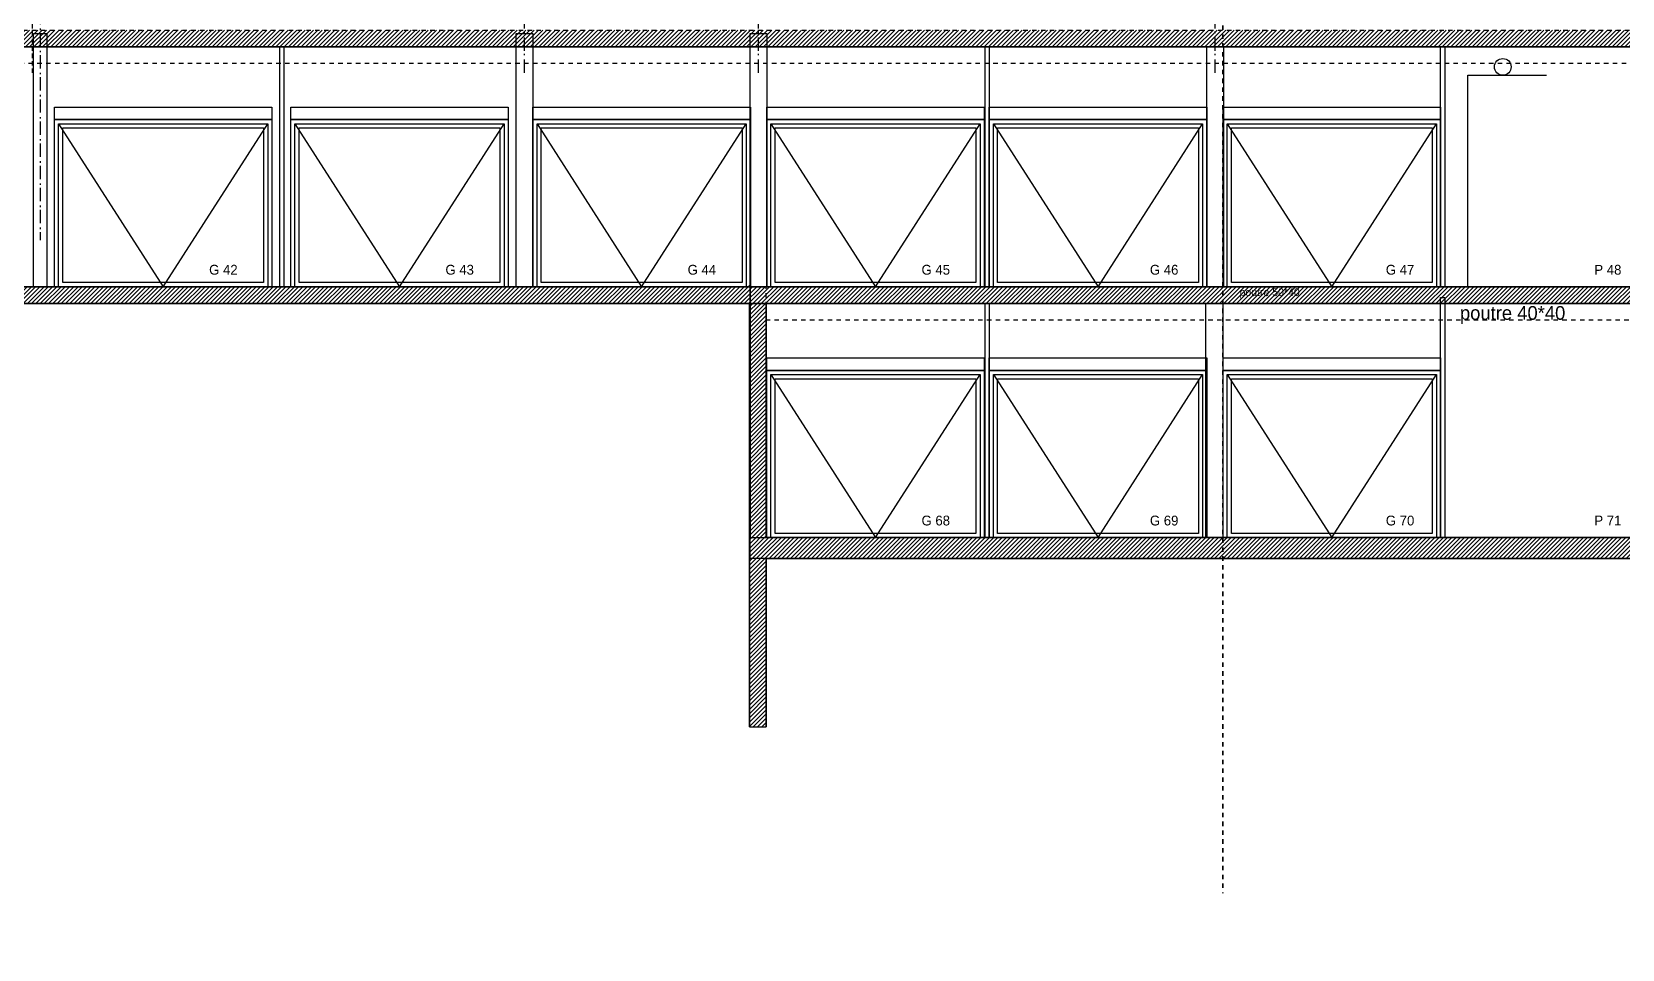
# Model space of a CAD drawing. Header units: centimetres. Extents: x -35664 to 50682, y -23001 to 23705.
# Drawn here: x 6203 to 8104, y -14762 to -13665 of the extents above; entities that cross this region are included whole.
import ezdxf

# ---------------------------------------------------------------- set-up
doc = ezdxf.new("R2010")
doc.units = ezdxf.units.CM
doc.header["$PDMODE"] = 67
for name, pattern in [('ISO-02', [0.75, 0.6, -0.15]), ('Style de ligne -11', [0.347222, 0.20828, -0.138942]), ('Style de ligne -6', [1.04164, 0.625, -0.20828, 0.06943, -0.13893]), ('VW-01', [0.41656, 0.20828, -0.20828])]:
    doc.linetypes.add(name, pattern=pattern)
doc.layers.get('0').update_dxf_attribs({"color": 252})
for name, color, linetype in [('B GÈnÈral_Hatch', 252, 'Continuous'), ('B Général', 252, 'Continuous'), ('C ANNOTATIONS-axes', 252, 'ISO-02'), ('C ANNOTATIONS-texte', 252, 'Continuous'), ('prlm-Coupe', 252, 'Continuous'), ('prlm-EAU-EUEV', 25, 'Continuous'), ('prlm-GT', 242, 'Continuous')]:
    doc.layers.add(name, color=color, linetype=linetype)
doc.styles.add('Arial', font='arial.ttf')
doc.styles.add('Eurostile', font='Eurosti.TTF')
doc.styles.add('Eurostile (italic)', font='Eurostib.TTF')
doc.dimstyles.new('100é', dxfattribs={"dimtxt": 16.471002, "dimasz": 6.232178, "dimexe": 10, "dimexo": 25, "dimgap": 1, "dimtad": 1, "dimdec": 1, "dimtxsty": 'Eurostile', "dimblk": 'A 90.VW_SLASH', "dimblk1": 'A 90.VW_SLASH', "dimblk2": 'A 90.VW_SLASH', "dimcen": 0, "dimdle": 10, "dimazin": 0, "dimtfac": 1, "dimtdec": 1, "dimtix": 1, "dimtmove": 0, "dimatfit": 0, "dimldrblk": 'A 90.VW_FILLEDARROW', "dimfxl": 1, "dimfrac": 2, "dimtolj": 1, "dimarcsym": 0})
pattern_1 = [(45, (-23116.8977, 10090.366), (2.4253472, -2.6458333), [])]

# ---------------------------------------------------------------- blocks, each defined once
blk = doc.blocks.new('A 90.VW_SLASH')
at = {"linetype": 'ByBlock', "lineweight": -2}
blk.add_line((1.6, 0), (-1, 0), dxfattribs=at)
at = {"linetype": 'Continuous', "lineweight": 20, "flags": 128}
blk.add_lwpolyline([(0.5, 0.5), (-0.5, -0.5)], dxfattribs=at)
blk = doc.blocks.new('*D282')
at = {"layer": 'Defpoints', "color": 0, "transparency": 16777216}
for p in [(2577, -12422.7), (9144.8, -12422.7), (9111, -14019.9)]:
    blk.add_point(p, dxfattribs=at)
at = {"layer": 'prlm-GT', "color": 0, "lineweight": -2, "transparency": 16777216}
for p, q in [((9119.8, -12422.7), (9154.8, -12422.7)), ((9144.8, -14013.6), (9144.8, -12428.9)), ((9136, -14019.9), (9154.8, -14019.9))]:
    blk.add_line(p, q, dxfattribs=at)
at = {"layer": 'prlm-GT', "color": 0, "lineweight": -2, "transparency": 16777216, "xscale": 6.232177734375, "yscale": 6.232177734375, "zscale": 6.232177734375}
for p, rotation in [((9144.8, -12422.7), 90), ((9144.8, -14019.9), 270)]:
    blk.add_blockref('A 90.VW_SLASH', p, dxfattribs=dict(at, rotation=rotation))
at = {"layer": 'prlm-GT', "color": 0, "transparency": 16777216, "insert": (9136.6, -13221.3), "char_height": 16.471, "attachment_point": 5, "rotation": 90, "style": 'Eurostile'}
blk.add_mtext('\\A1;1597.16', dxfattribs=at)
blk = doc.blocks.new('A 90.VW_FILLEDARROW')
at = {"linetype": 'Continuous'}
blk.add_hatch(color=250, dxfattribs=at).paths.add_polyline_path([(-1.6, 0.43), (0, 0), (-1.6, -0.43)])
at = {"linetype": 'Continuous', "flags": 128}
blk.add_lwpolyline([(-1.6, 0.43), (0, 0), (-1.6, -0.43)], close=True, dxfattribs=at)
blk = doc.blocks.new('B 90.Porte basculante_élévation')
at = {"layer": 'B Général', "linetype": 'Continuous', "flags": 128}
for points in [[(-130, 107.5), (130, 107.5), (130, 92.5), (-130, 92.5)], [(-130, 92.5), (130, 92.5), (130, -107.5), (-130, -107.5)], [(-125, 87.5), (125, 87.5), (125, -107.5), (-125, -107.5)], [(-120, 82.5), (120, 82.5), (120, -102.5), (-120, -102.5)]]:
    blk.add_lwpolyline(points, close=True, dxfattribs=at)
blk.add_lwpolyline([(-125, 87.5), (0, -107.5), (125, 87.5)], dxfattribs=at)
blk = doc.blocks.new('B 90.Groupe-585-1')
at = {"layer": 'B Général', "linetype": 'Continuous', "flags": 128}
for points in [[(6504.4, -6300.4), (6509.4, -6300.4), (6509.4, -6587.4), (6504.4, -6587.4)], [(7347.5, -6300.4), (7352.5, -6300.4), (7352.5, -6587.4), (7347.5, -6587.4)], [(7892, -6300.4), (7897, -6300.4), (7897, -6587.4), (7892, -6587.4)]]:
    blk.add_lwpolyline(points, close=True, dxfattribs=at)
at = {"layer": 'B Général'}
for p in [(6364.9, -6479.9), (6647.4, -6479.9), (6936.9, -6479.9), (7216.5, -6479.9), (7482.5, -6479.9), (7762, -6479.9)]:
    blk.add_blockref('B 90.Porte basculante_élévation', p, dxfattribs=at)
at = {"layer": 'C ANNOTATIONS-texte', "char_height": 11.75, "attachment_point": 1, "line_spacing_factor": 0.895453, "style": 'Eurostile (italic)'}
for s, insert in [('G 42', (6419.9, -6561.2)), ('G 43', (6702.4, -6561.2)), ('G 44', (6991.9, -6561.2)), ('G 45', (7271.5, -6561.2)), ('G 46', (7544.5, -6561.2)), ('G 47', (7826.5, -6561.2)), ('P 48', (8075.8, -6561.2))]:
    blk.add_mtext(s, dxfattribs=dict(at, insert=insert))
blk = doc.blocks.new('B 90.Groupe-588-1')
at = {"layer": 'B Général', "linetype": 'Continuous', "flags": 128}
for points in [[(7347.5, -6607.4), (7352.5, -6607.4), (7352.5, -6887.4), (7347.5, -6887.4)], [(7892, -6600.4), (7897, -6600.4), (7897, -6887.4), (7892, -6887.4)]]:
    blk.add_lwpolyline(points, close=True, dxfattribs=at)
at = {"layer": 'B Général'}
for p in [(7216.5, -6779.9), (7482.5, -6779.9), (7762, -6779.9)]:
    blk.add_blockref('B 90.Porte basculante_élévation', p, dxfattribs=at)
at = {"layer": 'C ANNOTATIONS-texte', "char_height": 11.75, "attachment_point": 1, "line_spacing_factor": 0.895453, "style": 'Eurostile (italic)'}
for s, insert in [('G 68', (7271.5, -6861.2)), ('G 69', (7544.5, -6861.2)), ('G 70', (7826.5, -6861.2)), ('P 71', (8075.8, -6861.2))]:
    blk.add_mtext(s, dxfattribs=dict(at, insert=insert))
blk = doc.blocks.new('B 90.Groupe-518-1')
at = {"layer": 'B Général', "linetype": 'Style de ligne -11', "ltscale": 25.4}
blk.add_line((-1456.9, -1173.9), (-1456.9, 946.1), dxfattribs=at)
at = {"layer": 'B Général', "linetype": 'Style de ligne -11', "ltscale": 25.4, "flags": 128}
for points in [[(-1416.9, 876.8), (-1492.9, 1008.4), (-1532.9, 968.4)], [(-1496.9, 876.8), (-1420.9, 1008.4), (-1380.9, 968.4)]]:
    blk.add_lwpolyline(points, dxfattribs=at)
at = {"layer": 'B Général', "insert": (-1482.8, 1083.6), "char_height": 30.34, "attachment_point": 1, "line_spacing_factor": 0.958078, "style": 'Arial'}
blk.add_mtext('JD', dxfattribs=at)
blk = doc.blocks.new('B 90.axes 2')
at = {"layer": 'B Général', "linetype": 'Style de ligne -6', "ltscale": 25.4}
for p, q in [((-868.925, -1173.93), (-868.925, 1361.07)), ((-589.328, -1173.93), (-589.328, 1361.07)), ((-43.328, -1173.93), (-43.328, 1361.07))]:
    blk.add_line(p, q, dxfattribs=at)
at = {"layer": 'B Général', "linetype": 'Style de ligne -6', "ltscale": 25.4, "flags": 128}
blk.add_lwpolyline([(-1391, 1361.07), (-1391, 1277.57), (-1447.925, 1228.57), (-1447.925, -1373.93)], dxfattribs=at)
at = {"layer": 'B Général'}
blk.add_blockref('B 90.Groupe-518-1', (0, 0), dxfattribs=at)
blk = doc.blocks.new('A$C373B78D5')
at = {"layer": 'B GÈnÈral_Hatch', "linetype": 'Continuous', "lineweight": 18}
h = blk.add_hatch(dxfattribs=at)
h.set_pattern_fill('50_BETON', color=256, style=0, pattern_type=2)
h.set_pattern_definition(pattern_1)
h.paths.add_polyline_path([(-18095.9, 3810), (-18095.9, 3790), (-14710.4, 3790), (-14710.4, 3810)])
h = blk.add_hatch(dxfattribs=at)
h.set_pattern_fill('50_BETON', color=256, style=0, pattern_type=2)
h.set_pattern_definition(pattern_1)
h.paths.add_polyline_path([(-18108.9, 3503), (-18108.9, 3483), (-13306.4, 3483), (-13306.4, 3503)])
h = blk.add_hatch(dxfattribs=at)
h.set_pattern_fill('50_BETON', color=256, style=0, pattern_type=2)
h.set_pattern_definition(pattern_1)
h.paths.add_polyline_path([(-16031, 3483), (-16051, 3483), (-16051, 2976.4), (-16031, 2976.4)])
h = blk.add_hatch(dxfattribs=at)
h.set_pattern_fill('50_BETON', color=256, style=0, pattern_type=2)
h.set_pattern_definition(pattern_1)
h.paths.add_polyline_path([(-16031, 3203), (-16031, 3178), (-11164.5, 3178), (-11164.5, 3203)])
at = {"layer": 'B GÈnÈral_Hatch'}
blk.add_lwpolyline([(-14698.4, 4066), (-14698.4, 4077.9), (-15512.4, 4077.9), (-15512.4, 4363), (-18095.9, 4363), (-18095.9, 3503), (-16050.7, 3503), (-16050.1, 3203), (-11176.5, 3203), (-11176.5, 3512), (-11666.6, 3512), (-11666.6, 3480), (-11684.6, 3480), (-11684.6, 3771), (-14076.4, 3771), (-14076.4, 4066)], close=True, dxfattribs=at)
at = {"layer": 'B Général', "linetype": 'Continuous', "lineweight": 35}
for p, q in [((-18095.9, 3790), (-14710.4, 3790)), ((-18108.9, 3503), (-13306.4, 3503)), ((-18108.9, 3483), (-13306.4, 3483)), ((-16051, 3483), (-16051, 2976.4)), ((-16031, 3483), (-16031, 3203)), ((-11164.5, 3203), (-16031, 3203)), ((-11164.5, 3178), (-16031, 3178)), ((-16031, 3178), (-16031, 2976.4))]:
    blk.add_line(p, q, dxfattribs=at)
at = {"layer": 'B Général', "linetype": 'Continuous'}
for p, q in [((-18095.9, 3790), (-14710.4, 3790)), ((-18108.9, 3503), (-13306.4, 3503)), ((-18108.9, 3483), (-13306.4, 3483)), ((-16051, 3483), (-16051, 2976.4)), ((-16031, 3483), (-16031, 3203)), ((-14690.4, 3203), (-16031, 3203)), ((-11164.5, 3178), (-16031, 3178)), ((-16031, 3178), (-16031, 2976.4)), ((-16051, 2976.4), (-16031, 2976.4))]:
    blk.add_line(p, q, dxfattribs=at)
at = {"layer": 'B Général', "linetype": 'Continuous', "flags": 128}
for points in [[(-13322.4, 5331.9), (-14116.6, 5339.8), (-14116.6, 5035), (-14698.4, 5035), (-14698.4, 4133), (-15478.4, 4133), (-15478.4, 5662), (-16935, 5662), (-16935, 6009), (-19604, 6009), (-19604, 5297), (-19865.1, 5297), (-19865.1, 5050), (-19852.8, 5050), (-19852.8, 4090), (-18095.9, 4090), (-18095.9, 3503), (-16050.9, 3503), (-16050.9, 3504.9), (-16050.4, 3504.9), (-16050.4, 3203), (-11164.5, 3203)], [(-11176.5, 3178), (-16050.4, 3178), (-16050.4, 3483), (-18113.9, 3483), (-18113.9, 4090), (-19872.8, 4090), (-19872.8, 4985), (-19889.1, 4985), (-19889.1, 5045.7), (-19898.4, 5046), (-20106.3, 5046), (-20561, 5053), (-20839.4, 5042), (-20839.4, 5055), (-20931.4, 5055), (-20931.4, 5060), (-20962.6, 5060), (-21666.9, 5332), (-21966.9, 5334), (-22059.3, 5334), (-22059.3, 5339), (-23308.5, 5339), (-23308.5, 0), (0, 0)]]:
    blk.add_lwpolyline(points, dxfattribs=at)
at = {"layer": 'B Général', "linetype": 'VW-01', "ltscale": 25.4, "flags": 128}
for points in [[(-17913.9, 3810), (-14690.4, 3810), (-14690.4, 3770), (-17913.9, 3770)], [(-16031, 3503), (-14075.4, 3503), (-14075.4, 3463), (-16031, 3463)]]:
    blk.add_lwpolyline(points, close=True, dxfattribs=at)
at = {"layer": 'B Général', "linetype": 'Continuous', "flags": 128}
for points in [[(-16907, 3806), (-16891, 3806), (-16891, 3503), (-16907, 3503)], [(-16330, 3806), (-16310, 3806), (-16310, 3503), (-16330, 3503)], [(-16050.4, 3806), (-16030.4, 3806), (-16030.4, 3503), (-16050.4, 3503)], [(-15504.4, 3790), (-15484.4, 3790), (-15484.4, 3503), (-15504.4, 3503)], [(-15505.4, 3483), (-15485.4, 3483), (-15485.4, 3203), (-15505.4, 3203)]]:
    blk.add_lwpolyline(points, close=True, dxfattribs=at)
at = {"layer": 'C ANNOTATIONS-axes', "linetype": 'VW-01', "lineweight": 35, "ltscale": 25.4}
blk.add_line((-15485.4, 6132.6), (-15485.4, 2777.5), dxfattribs=at)
at = {"layer": 'B Général'}
for name, p in [('B 90.axes 2', (-15451.1, 4932.8)), ('B 90.Groupe-585-1', (-23116.9, 10090.4)), ('B 90.Groupe-588-1', (-23116.9, 10090.4))]:
    blk.add_blockref(name, p, dxfattribs=at)
at = {"layer": 'B Général', "insert": (-15465.3, 3501.2), "char_height": 9.398, "attachment_point": 1, "line_spacing_factor": 0.895453, "style": 'Eurostile'}
blk.add_mtext('poutre 50*40', dxfattribs=at)
at = {"layer": 'C ANNOTATIONS-texte', "insert": (-15201.8, 3479.9), "char_height": 16.447, "attachment_point": 1, "line_spacing_factor": 0.895453, "style": 'Eurostile'}
blk.add_mtext('poutre 40*40 ', dxfattribs=at)

msp = doc.modelspace()

# ---------------------------------------------------------------- linework, layer by layer
at = {"layer": 'prlm-EAU-EUEV'}
msp.add_lwpolyline([(7919.249, -13969.853), (7919.249, -13716.853), (8013.382, -13716.853)], dxfattribs=at)
msp.add_circle((7961.007, -13706.853), 10, dxfattribs=at)

# ---------------------------------------------------------------- block references
at = {"layer": 'prlm-Coupe'}
msp.add_blockref('A$C373B78D5', (23111.623, -17472.851), dxfattribs=at)

# ---------------------------------------------------------------- dimensions: what is measured, and where the dimension line sits
at = {"layer": 'prlm-GT'}
dim = msp.add_linear_dim(base=(9144.819, -12422.694), p1=(9110.954, -14019.853), p2=(2577.008, -12422.694), angle=90, dimstyle='100é', override={"dimdec": 2, "dimzin": 0, "dimdsep": 46, "dimpost": '<>'}, dxfattribs=at)
dim.commit()
dim.dimension.update_dxf_attribs({"geometry": '*D282', "text_midpoint": (9136.563, -13221.274)})

doc.saveas('drawing.dxf')
